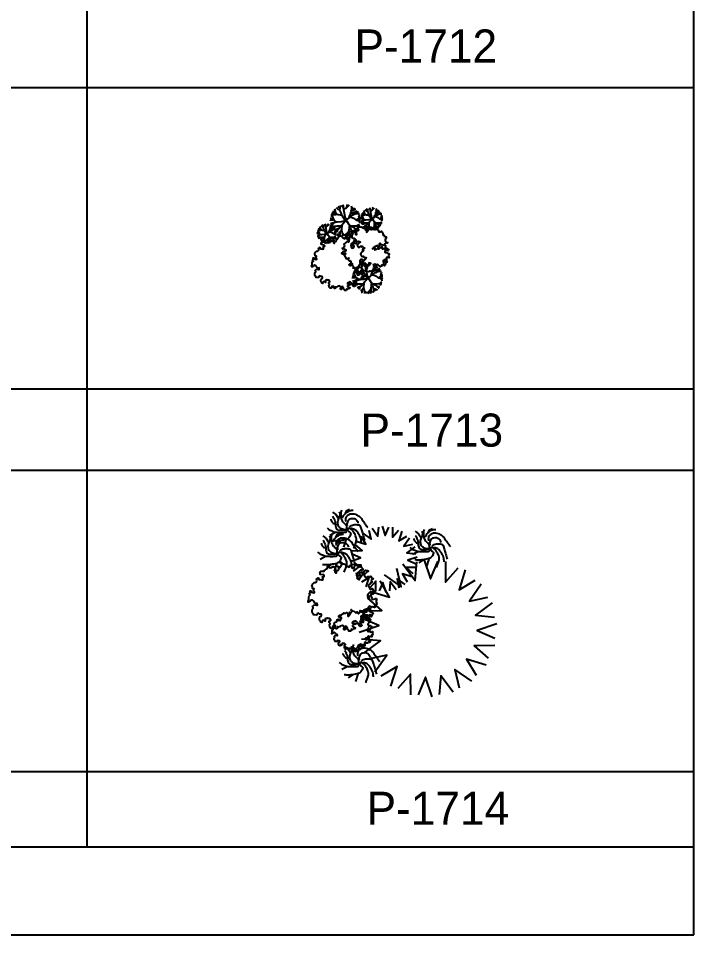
# Model space of a CAD drawing. Extents: x -74 to 94, y -49 to 40.
# Drawn here: x -28.64 to -16.39, y 4.18 to 20.81 of the extents above; entities that cross this region are included whole.
import ezdxf

# ---------------------------------------------------------------- set-up
doc = ezdxf.new("R2010")
doc.units = 0
doc.header["$LTSCALE"] = 100
doc.header["$MEASUREMENT"] = 0
doc.layers.get('0').update_dxf_attribs({"linetype": 'CONTINUOUS'})
doc.layers.add('FOLHA', color=3, linetype='CONTINUOUS')
doc.layers.add('P-ARVORE', color=2, linetype='CONTINUOUS')

# ---------------------------------------------------------------- blocks, each defined once
blk = doc.blocks.new('P-A43')
at = {"layer": 'P-ARVORE', "linetype": 'CONTINUOUS'}
for points in [[(-0.102, 0.698), (-0.032, 0.849), (0.107, 0.906)], [(-0.729, 0.774), (-0.569, 0.65), (-0.45, 0.475)], [(-0.562, -0.214), (-0.861, -0.371)], [(-0.339, -0.629), (-0.554, -0.769)], [(-0.073, -0.595), (-0.185, -0.944)]]:
    blk.add_lwpolyline(points, dxfattribs=at)
for points in [[(-0.729, 0.567, -0.040463), (-0.645, 0.421, -0.053459), (-0.604, 0.3, -0.053778), (-0.586, 0.151, 0.074403), (-0.569, 0.044, 0.083198), (-0.514, -0.062, 0.138856), (-0.457, -0.106, 0.087891), (-0.389, -0.12, 0.033246), (-0.207, -0.113, 0.026612), (-0.134, -0.102, 0.02308), (-0.053, -0.081)], [(-0.29, 0.865, 0.081449), (-0.328, 0.609, 0.09931), (-0.283, 0.401, 0.125117), (-0.14, 0.217, -0.178086), (-0.053, 0.077, -0.063908), (-0.045, -0.026, -0.160442), (-0.06, -0.065, -0.214567), (-0.114, -0.092, -0.092896), (-0.248, -0.072, -0.065148), (-0.331, -0.03, -0.070956), (-0.394, 0.027, -0.142597), (-0.462, 0.181, -0.104069), (-0.444, 0.409, -0.070391), (-0.402, 0.501, 0.080024), (-0.367, 0.582, 0.087865), (-0.36, 0.67, 0.066949), (-0.387, 0.782)], [(-0.24, 0.492, -0.044682), (-0.186, 0.603, -0.061336), (-0.13, 0.674, -0.021398), (-0.068, 0.73, -0.018115), (0.01, 0.79, -0.088663), (0.119, 0.842, -0.065079), (0.282, 0.865)], [(-0.06, 0.309, -0.15415), (-0.059, 0.503, -0.182547), (0.045, 0.633, -0.042902), (0.138, 0.678, -0.07207), (0.199, 0.691, -0.06867), (0.331, 0.683, -0.072417), (0.449, 0.641, -0.053003), (0.608, 0.534, -0.069069), (0.706, 0.425, -0.011932), (0.773, 0.321, 0.009178), (0.86, 0.184, 0.010014), (0.906, 0.119, 0.005993), (0.985, 0.011)], [(-0.813, 0.425, 0.052985), (-0.795, 0.36, 0.052985), (-0.764, 0.3, 0.072272), (-0.702, 0.232, 0.072272), (-0.624, 0.184)], [(0.533, 0.226, 0.136217), (0.441, 0.377, 0.157301), (0.302, 0.442, 0.070171), (0.159, 0.44, 0.12826), (0.087, 0.409, 0.062011), (0.039, 0.362, 0.051839), (-0.003, 0.293, 0.104783), (-0.026, 0.202, 0.090519), (-0.011, 0.094)], [(0.094, 0.053, -0.067187), (0.196, 0.119, -0.073562), (0.302, 0.151, -0.093418), (0.557, 0.142, -0.25764), (0.63, 0.077), (0.7, -0.139, -0.005191), (0.767, -0.361, -0.004956), (0.833, -0.595)], [(-0.993, -0.023, 0.014301), (-0.901, -0.082, 0.022943), (-0.841, -0.113, 0.01032), (-0.672, -0.189, 0.037793), (-0.624, -0.205, 0.048958), (-0.562, -0.215, 0.011951), (-0.304, -0.222, 0.019564), (-0.143, -0.217, 0.041375), (-0.067, -0.205, 0.47666), (-0.039, -0.146, -0.807655), (0.003, -0.113, -0.028286), (0.031, -0.141, 0.019539), (0.072, -0.181, 0.017303), (0.119, -0.22, -0.025876), (0.149, -0.247, -0.231233), (0.16, -0.278, -0.068815), (0.135, -0.38, -0.084375), (0.071, -0.483, -0.099945), (-0.011, -0.546, -0.064332), (-0.115, -0.581, -0.022185), (-0.429, -0.629, -0.026795), (-0.566, -0.636, -0.020747), (-0.743, -0.629)], [(0.302, -0.993, 0.018161), (0.35, -0.899, 0.024951), (0.379, -0.828, 0.016538), (0.425, -0.682, 0.031277), (0.442, -0.603, 0.104913), (0.434, -0.488, 0.05326), (0.351, -0.28, 0.042497), (0.274, -0.159, 0.055782), (0.199, -0.081, 0.091303), (0.107, -0.029, 0.177252), (0.052, -0.03, 0.161184), (0.027, -0.051, 0.105355), (0.01, -0.098)], [(0.679, -0.728, 0.047683), (0.667, -0.56, 0.062885), (0.63, -0.437, 0.039218), (0.548, -0.285, 0.041534), (0.449, -0.155, 0.104965), (0.339, -0.076, 0.072228), (0.149, -0.023)]]:
    blk.add_lwpolyline(points, format="xyb", dxfattribs=at)
blk = doc.blocks.new('P-A38')
at = {"layer": 'P-ARVORE', "linetype": 'CONTINUOUS'}
for points in [[(-0.475, 1.201), (-0.251, 0.9), (-0.219, 1.242)], [(-0.093, 1.286), (0.027, 0.93), (0.163, 1.245)], [(0.297, 1.248), (0.301, 0.872), (0.528, 1.13)], [(-0.813, 1.003), (-0.506, 0.786), (-0.581, 1.121)], [(0.655, 1.092), (0.544, 0.733), (0.839, 0.908)], [(-1.072, 0.71), (-0.714, 0.598), (-0.889, 0.894)], [(0.948, 0.832), (0.732, 0.525), (1.067, 0.601)], [(-1.229, 0.351), (-0.853, 0.356), (-1.111, 0.583)], [(1.147, 0.494), (0.846, 0.27), (1.188, 0.238)], [(-1.266, -0.039), (-0.911, 0.082), (-1.226, 0.218)], [(1.231, 0.112), (0.876, -0.008), (1.191, -0.144)], [(-1.182, -0.421), (-0.881, -0.196), (-1.223, -0.164)], [(1.193, -0.277), (0.818, -0.282), (1.076, -0.509)], [(-0.984, -0.758), (-0.767, -0.452), (-1.102, -0.527)], [(-0.691, -1.018), (-0.579, -0.659), (-0.874, -0.834)], [(1.037, -0.636), (0.679, -0.525), (0.854, -0.82)], [(-0.332, -1.174), (-0.337, -0.799), (-0.563, -1.057)], [(0.44, -1.128), (0.216, -0.827), (0.184, -1.168)], [(0.777, -0.929), (0.471, -0.712), (0.546, -1.047)], [(0.058, -1.212), (-0.063, -0.856), (-0.199, -1.172)]]:
    blk.add_lwpolyline(points, dxfattribs=at)
blk = doc.blocks.new('P-1063')
at = {"layer": 'P-ARVORE'}
blk.add_lwpolyline([(-1.343, 1.468), (-1.238, 1.472), (-1.192, 1.472, -0.241267), (-1.042, 1.597), (-1.001, 1.617), (-1.004, 1.647), (-0.928, 1.704), (-0.861, 1.677), (-0.831, 1.67), (-0.831, 1.67), (-0.744, 1.677), (-0.641, 1.747), (-0.528, 1.64), (-0.528, 1.64), (-0.508, 1.604, 0.173621), (-0.528, 1.384, 0.819804), (-0.441, 1.397, 0.238583), (-0.478, 1.48, -0.071987), (-0.334, 1.517, 0.4819), (-0.368, 1.737, -2.033354), (-0.344, 1.747, 0.200291), (-0.224, 1.68, -0.184711), (-0.164, 1.81, -0.06616), (-0.101, 1.857, -0.3357), (-0.201, 2.03, -0.100882), (-0.064, 1.907, -0.328139), (0.149, 1.807, 0.072455), (0.322, 1.7, -0.04539), (0.339, 1.777, -0.409035), (0.409, 1.814, -0.231707), (0.452, 1.707, 0.688344), (0.516, 1.677, 0.463342), (0.579, 1.627, 0.184456), (0.706, 1.924, -0.713964), (0.716, 1.927, -0.221181), (0.789, 1.814, -0.314247), (0.926, 1.747, 0.565236), (1.012, 1.744), (1.022, 1.757), (1.052, 1.724), (1.066, 1.677), (1.142, 1.614), (1.142, 1.54, -0.457949), (1.019, 1.54, -0.060847), (0.782, 1.327, 0.212505), (0.862, 1.21, -0.463173), (0.869, 1.164, -0.876877), (0.816, 1.17), (0.766, 1.214), (0.819, 1.07), (0.792, 1.044), (0.806, 1.017, -0.248601), (0.909, 1.004), (1.026, 1.117), (0.956, 1.334), (0.972, 1.397), (1.072, 1.384), (1.156, 1.337, 0.31059), (1.189, 1.414), (1.266, 1.504), (1.309, 1.514), (1.336, 1.497), (1.429, 1.504), (1.479, 1.477), (1.469, 1.444, 0.178742), (1.236, 1.214), (1.279, 1.12, -0.164562), (1.372, 1.037), (1.389, 1.047), (1.456, 1.134, -0.443973), (1.542, 1.104, 0.51332), (1.592, 1.15), (1.626, 1.154), (1.656, 1.13), (1.696, 1.017), (1.779, 1.01), (1.779, 1), (1.722, 0.954), (1.676, 0.947), (1.646, 0.867), (1.709, 0.814), (1.712, 0.794), (1.676, 0.754), (1.599, 0.73), (1.592, 0.707), (1.506, 0.627), (1.499, 0.55), (1.569, 0.4), (1.636, 0.367), (1.712, 0.41), (1.766, 0.314, 0.65472), (1.886, 0.297, -1.420327), (1.902, 0.277, -0.331438), (1.859, 0.21, -0.460688), (1.769, 0.107), (1.772, 0.067), (1.719, 0.064), (1.682, 0.03), (1.662, 0.034, 0.634345), (1.539, 0.15, 0.42075), (1.442, -0.04), (1.439, -0.096), (1.479, -0.183), (1.529, -0.203, -0.317469), (1.586, -0.003, -0.414214), (1.642, -0.026), (1.692, -0.176), (1.682, -0.213), (1.706, -0.25), (1.892, -0.206, -0.529528), (1.992, -0.246), (1.972, -0.27, 0.163749), (1.986, -0.516), (1.969, -0.55), (1.852, -0.566), (1.899, -0.67), (1.889, -0.723), (1.856, -0.733), (1.739, -0.703, -0.454874), (1.596, -0.67), (1.549, -0.65), (1.432, -0.823), (1.252, -0.873), (1.209, -0.896), (1.239, -0.943), (1.236, -0.97), (1.262, -0.986), (1.262, -1.01), (1.276, -1.016), (1.382, -1), (1.406, -0.91), (1.466, -0.85), (1.522, -0.846), (1.566, -0.8), (1.606, -0.8), (1.542, -0.953), (1.762, -1.063, -0.998765), (1.739, -1.12), (1.646, -1.293), (1.615, -1.28, 1.066056), (1.556, -1.183), (1.512, -1.316), (1.469, -1.36), (1.352, -1.293), (1.359, -1.35), (1.342, -1.366), (1.286, -1.34), (1.256, -1.256), (1.232, -1.26), (1.159, -1.37), (1.169, -1.403), (1.172, -1.45), (1.136, -1.463), (1.172, -1.506), (1.172, -1.59), (1.182, -1.613), (1.172, -1.636), (1.102, -1.64), (1.062, -1.563), (1.022, -1.553), (0.959, -1.573), (1.029, -1.683), (1.042, -1.783), (1.082, -1.803), (1.079, -1.833, -0.924966), (0.932, -1.783), (0.949, -1.73), (0.876, -1.743, -0.613567), (0.849, -1.66), (0.792, -1.593), (0.732, -1.556), (0.722, -1.533), (0.562, -1.583), (0.526, -1.616), (0.509, -1.666), (0.552, -1.69), (0.669, -1.673), (0.706, -1.696), (0.719, -1.736), (0.562, -1.783, 0.675596), (0.546, -1.883), (0.696, -1.956), (0.696, -1.973), (0.662, -2.016), (0.586, -2.03), (0.529, -2.09), (0.476, -2.053), (0.452, -2.073), (0.422, -2.166), (0.312, -2.166), (0.306, -2.143), (0.272, -2.126), (0.282, -2.083), (0.226, -2.053), (0.222, -1.96), (0.196, -1.956), (0.176, -1.896), (0.106, -1.856), (0.089, -2.033), (0.052, -2.083, -0.466507), (-0.008, -2.046), (0.019, -1.893), (-0.078, -1.82), (-0.228, -1.86), (-0.238, -1.9), (-0.318, -1.933), (-0.344, -1.923), (-0.378, -1.88), (-0.378, -1.986), (-0.428, -2.016), (-0.501, -1.963), (-0.514, -1.956), (-0.514, -1.856), (-0.528, -1.843), (-0.668, -1.87), (-0.678, -1.896), (-0.681, -1.95, -0.666205), (-0.798, -1.98), (-0.848, -1.923), (-0.871, -1.77), (-0.828, -1.703), (-0.881, -1.65), (-0.888, -1.566), (-0.811, -1.526), (-0.791, -1.493), (-0.861, -1.4), (-0.968, -1.39), (-1.014, -1.35), (-1.074, -1.4), (-1.121, -1.413), (-1.134, -1.566), (-1.208, -1.506), (-1.288, -1.52), (-1.321, -1.646), (-1.401, -1.613, -0.377852), (-1.434, -1.283, 0.377569), (-1.341, -1.21, 0.335227), (-1.381, -1.13), (-1.381, -1.13), (-1.474, -1.13), (-1.531, -1.08), (-1.611, -1.116), (-1.611, -1.116), (-1.651, -1.2), (-1.778, -1.186), (-1.831, -1.186), (-1.834, -1.15, -0.287376), (-1.901, -0.813), (-1.854, -0.756), (-1.888, -0.7), (-1.884, -0.66), (-1.848, -0.633), (-1.818, -0.586), (-1.688, -0.57), (-1.631, -0.596), (-1.601, -0.593), (-1.604, -0.486), (-1.728, -0.493), (-1.754, -0.473), (-1.801, -0.363, 0.302168), (-2.004, -0.29), (-2.014, -0.323), (-2.054, -0.38), (-2.108, -0.393), (-2.114, -0.406), (-2.158, -0.406), (-2.161, -0.376), (-2.121, -0.253), (-2.124, -0.106), (-2.101, -0.026), (-2.031, 0.027), (-2.044, 0.047), (-2.084, 0.07), (-2.094, 0.114), (-2.041, 0.177), (-2.031, 0.214), (-2.054, 0.247), (-2.041, 0.267), (-1.991, 0.27), (-1.971, 0.247), (-1.984, 0.22), (-1.978, 0.2), (-1.824, 0.157), (-1.768, 0.18), (-1.771, 0.204), (-1.821, 0.26), (-1.838, 0.314), (-1.784, 0.393), (-1.888, 0.424), (-1.894, 0.5), (-1.934, 0.547), (-1.934, 0.587), (-1.891, 0.657), (-1.881, 0.697), (-1.804, 0.774), (-1.731, 0.784), (-1.661, 0.824), (-1.628, 0.89), (-1.648, 0.99), (-1.591, 1.014), (-1.584, 1.044), (-1.548, 1.064), (-1.518, 1.05), (-1.528, 0.97), (-1.494, 0.947), (-1.378, 0.95), (-1.378, 0.95), (-1.344, 0.93), (-1.268, 0.937), (-1.251, 0.977), (-1.284, 1.034), (-1.274, 1.067), (-1.284, 1.11), (-1.268, 1.137), (-1.181, 1.144), (-1.191, 1.207), (-1.211, 1.234), (-1.431, 1.26), (-1.441, 1.334), (-1.454, 1.407), (-1.388, 1.464)], format="xyb", close=True, dxfattribs=at)
blk = doc.blocks.new('P-1714')
for name, p, xscale, yscale, zscale in [('P-A43', (-1.436, 1.747), 0.3711904325980027, 0.3711904325980027, 0.3711904325980027), ('P-A38', (-0.762, 1.163), 0.4790771421571793, 0.4790771421571793, 0.4790771421571793), ('P-A43', (0.065, 1.399), 0.3711904325980027, 0.3711904325980027, 0.3711904325980027), ('P-A43', (-1.61, 1.312), 0.3711904325980027, 0.3711904325980027, 0.3711904325980027), ('P-1063', (-1.501, 0.522), 0.3, 0.3, 0.3), ('P-1063', (-1.332, -0.101), 0.179165635796245, 0.179165635796245, 0.179165635796245), ('P-A43', (-1.218, -0.688), 0.3711904325980027, 0.3711904325980027, 0.3711904325980027)]:
    blk.add_blockref(name, p, dxfattribs=dict(xscale=xscale, yscale=yscale, zscale=zscale))
blk.add_blockref('P-A38', (0.044, -0.109))
blk = doc.blocks.new('P-1061')
at = {"layer": 'P-ARVORE'}
for p, q in [((-0.503, 1.84), (-0.251, 1.512)), ((-0.27, 1.707), (-0.27, 1.707)), ((-0.224, 1.312), (-0.166, 1.364)), ((-0.166, 1.364), (-0.056, 1.417)), ((-0.056, 1.417), (0.017, 1.464)), ((0.017, 1.464), (0.06, 1.487)), ((0.06, 1.487), (0.117, 1.53)), ((0.134, 1.764), (0.114, 1.567)), ((0.114, 1.567), (0.117, 1.53)), ((0.117, 1.53), (0.187, 1.587)), ((0.2, 1.94), (0.134, 1.764)), ((0.187, 1.587), (0.22, 1.62)), ((0.22, 1.62), (0.357, 1.767)), ((0.357, 1.767), (0.477, 1.874)), ((0.357, 1.767), (0.357, 1.767)), ((0.694, 1.77), (0.724, 1.587)), ((0.71, 1.087), (0.764, 1.147)), ((0.724, 1.587), (0.79, 1.427)), ((0.757, 1.294), (0.84, 1.34)), ((0.757, 1.294), (0.757, 1.294)), ((0.764, 1.147), (1.184, 1.33)), ((0.84, 1.34), (1.044, 1.41)), ((0.977, 0.93), (1.454, 1.157)), ((1.044, 1.41), (1.127, 1.464)), ((1.184, 1.33), (1.27, 1.364)), ((-0.13, 0.084), (-0.05, 0.09)), ((-0.1, 0.077), (-0.046, 0.08)), ((-0.08, 0.034), (-0.1, 0.077)), ((-0.09, -0.056), (-0.08, 0.034)), ((-0.083, 0.067), (-0.023, 0.084)), ((-0.07, 0.04), (-0.083, 0.067)), ((-0.08, -0.06), (-0.07, 0.04)), ((-0.07, -0.063), (-0.06, 0.047)), ((-0.066, 0.054), (-0.023, 0.067)), ((-0.06, 0.047), (-0.066, 0.054)), ((-0.06, -0.073), (-0.05, 0.05)), ((-0.05, 0.09), (-0.036, 0.11)), ((-0.05, 0.05), (-0.023, 0.05)), ((-0.05, -0.076), (-0.04, 0.04)), ((-0.046, 0.08), (-0.026, 0.1)), ((-0.04, 0.23), (-0.023, 0.17)), ((-0.036, 0.11), (-0.04, 0.23)), ((-0.04, 0.04), (0, 0.02)), ((-0.04, -0.066), (-0.03, 0.024)), ((-0.03, 0.147), (-0.03, 0.147)), ((-0.03, 0.024), (-0.01, 0.01)), ((-0.03, -0.056), (-0.02, 0)), ((-0.026, 0.1), (-0.026, 0.13)), ((-0.023, 0.17), (-0.01, 0.104)), ((-0.023, 0.1), (0.017, 0.06)), ((-0.023, 0.084), (0.01, 0.05)), ((-0.023, 0.067), (0.004, 0.04)), ((-0.023, 0.05), (0, 0.03)), ((-0.02, 0), (0, 0)), ((-0.01, 0.104), (0.024, 0.07)), ((-0.01, 0.01), (0.01, 0.01)), ((0, 0.03), (0.037, 0.03)), ((0, 0.02), (0.02, 0.02)), ((0, 0), (0, -0.056)), ((0.004, 0.04), (0.057, 0.04)), ((0.01, 0.05), (0.077, 0.05)), ((0.01, 0.01), (0.01, -0.066)), ((0.017, 0.06), (0.094, 0.064)), ((0.02, 0.02), (0.02, -0.076)), ((0.037, 0.03), (0.03, -0.076)), ((0.037, 0.08), (0.104, 0.094)), ((0.057, 0.04), (0.04, -0.003)), ((0.077, 0.05), (0.05, 0.004)), ((0.05, 0.004), (0.05, -0.063)), ((0.094, 0.064), (0.06, -0.02)), ((0.087, 0.02), (0.07, -0.023)), ((0.114, 0.087), (0.087, 0.02)), ((0.18, 0.13), (0.287, 0.164)), ((0.287, 0.164), (0.364, 0.207)), ((0.364, 0.207), (0.437, 0.267)), ((0.66, 0.824), (0.977, 0.93)), ((0.804, 0.57), (0.804, 0.57)), ((0.987, 0.624), (0.987, 0.624)), ((1.317, 0.757), (1.24, 0.77)), ((1.717, 0.774), (1.317, 0.757)), ((1.427, 0.89), (1.48, 0.924)), ((1.48, 0.924), (1.544, 0.974)), ((1.534, 0.117), (1.67, 0.237)), ((1.544, 0.974), (1.59, 0.99)), ((1.67, 0.237), (1.69, 0.324)), ((1.69, 0.324), (1.827, 0.48)), ((1.717, 0.774), (1.717, 0.774)), ((-0.093, -0.153), (-0.166, -0.24)), ((-0.166, -0.24), (-0.14, -0.16)), ((-0.163, -0.123), (-0.143, -0.096)), ((-0.13, -0.14), (-0.15, -0.123)), ((-0.14, -0.16), (-0.146, -0.14)), ((-0.143, -0.096), (-0.116, -0.083)), ((-0.14, -0.11), (-0.1, -0.083)), ((-0.116, -0.143), (-0.14, -0.11)), ((-0.08, -0.13), (-0.13, -0.17)), ((-0.13, -0.17), (-0.13, -0.14)), ((-0.116, -0.083), (-0.09, -0.056)), ((-0.116, -0.12), (-0.07, -0.063)), ((-0.086, -0.12), (-0.116, -0.143)), ((-0.11, -0.12), (-0.113, -0.123)), ((-0.07, -0.103), (-0.11, -0.12)), ((-0.1, -0.083), (-0.08, -0.06)), ((-0.003, -0.126), (-0.093, -0.153)), ((0.007, -0.106), (-0.086, -0.12)), ((-0.006, -0.116), (-0.08, -0.13)), ((-0.076, -0.093), (-0.06, -0.073)), ((0.047, -0.093), (-0.076, -0.093)), ((0.014, -0.096), (-0.07, -0.103)), ((0.02, -0.076), (-0.05, -0.076)), ((0.01, -0.066), (-0.04, -0.066)), ((0, -0.056), (-0.03, -0.056)), ((-0.01, -0.01), (-0.01, -0.046)), ((0.064, -0.133), (-0.006, -0.116)), ((0.117, -0.173), (-0.003, -0.126)), ((0.084, -0.13), (0.007, -0.106)), ((0.084, -0.12), (0.014, -0.096)), ((0.03, -0.076), (0.047, -0.093)), ((0.04, -0.003), (0.04, -0.07)), ((0.04, -0.07), (0.084, -0.12)), ((0.087, -0.176), (0.044, -0.153)), ((0.05, -0.063), (0.1, -0.126)), ((0.06, -0.02), (0.06, -0.056)), ((0.06, -0.056), (0.117, -0.13)), ((0.1, -0.156), (0.064, -0.133)), ((0.07, -0.023), (0.07, -0.05)), ((0.07, -0.05), (0.147, -0.14)), ((0.1, -0.126), (0.084, -0.13)), ((0.117, -0.13), (0.1, -0.156)), ((0.147, -0.14), (0.114, -0.15)), ((0.114, -0.15), (0.117, -0.173)), ((0.147, -0.196), (0.18, -0.183)), ((0.197, -0.236), (0.147, -0.196))]:
    blk.add_line(p, q, dxfattribs=at)
for points in [[(-1.22, 0.804), (-1.23, 0.854), (-1.316, 1.274), (-1.353, 1.394)], [(-0.706, 1.177), (-0.8, 1.254), (-0.913, 1.307), (-1.133, 1.507)], [(-0.663, 1.48), (-0.963, 1.637)], [(-0.483, 0.597), (-0.52, 0.757), (-0.596, 0.97), (-0.69, 1.134), (-0.703, 1.207), (-0.666, 1.464), (-0.616, 1.784)], [(-0.023, 0.17), (-0.22, 1.28), (-0.25, 1.504), (-0.27, 1.707), (-0.3, 1.89)], [(1.494, 1.077), (1.484, 1.06), (1.45, 0.974), (1.427, 0.89), (1.29, 0.8), (1.267, 0.784), (1.177, 0.727), (1.177, 0.727), (0.987, 0.624), (0.804, 0.57), (0.757, 0.547), (0.59, 0.404), (0.5, 0.32), (0.437, 0.267), (0.427, 0.294), (0.507, 0.544), (0.61, 0.737), (0.66, 0.824), (0.66, 0.824), (0.664, 0.907), (0.71, 1.087), (0.757, 1.294), (0.794, 1.387), (0.82, 1.497), (0.86, 1.63)], [(-1.586, 0.03), (-1.64, -0.003), (-1.926, -0.003), (-1.926, -0.003)], [(-1.136, -0.266), (-1.436, -0.013), (-1.6, 0.034), (-1.89, 0.274)], [(-1.436, -0.013), (-1.636, 0.467), (-1.846, 0.48)], [(-1.636, 0.467), (-1.633, 0.507), (-1.676, 0.614), (-1.693, 0.694), (-1.773, 0.71)], [(-1.696, 0.697), (-1.566, 0.684), (-1.27, 0.687), (-1.116, 0.734), (-1.143, 0.77), (-1.313, 0.837), (-1.4, 0.857), (-1.47, 0.88), (-1.613, 0.91), (-1.67, 0.937)], [(-1.433, 0.884), (-1.453, 0.95), (-1.453, 0.95), (-1.49, 1.127)], [(-1.433, 0.884), (-1.43, 0.85)], [(-1.143, 0.77), (-0.906, 0.69), (-0.693, 0.637), (-0.483, 0.597)], [(-1.126, 0.727), (-1.083, 0.724), (-1.056, 0.724), (-0.906, 0.69)], [(-0.483, 0.597), (-0.44, 0.514), (-0.176, 0.147), (-0.106, 0.097), (-0.05, 0.107), (-0.05, 0.107), (-0.083, 0.514)], [(-0.136, 0.114), (-0.113, 0.07), (-0.1, -0.023), (-0.143, -0.096), (-0.186, -0.143)], [(-0.023, 0.17), (0.032, 0.086), (0.071, 0.097), (0.18, 0.13)], [(0.18, 0.13), (0.114, 0.087), (0.08, -0.03), (0.104, -0.066), (0.18, -0.183)], [(0.61, 0.384), (0.697, 0.354), (1.09, 0.2), (1.147, 0.157), (1.25, 0.057), (1.307, 0.05), (1.52, 0.07), (1.57, 0.07), (1.777, 0.147), (1.854, 0.18), (1.9, 0.177)], [(1.25, 0.057), (1.277, 0.02), (1.3, 0.017), (1.36, -0.02), (1.53, -0.066), (1.757, -0.1), (1.874, -0.146)], [(1.69, 0.324), (1.654, 0.347), (1.75, 0.684)], [(1.67, 0.237), (1.827, 0.24), (1.867, 0.254)], [(-0.13, -0.17), (-0.18, -0.133), (-0.536, -0.216), (-0.993, -0.273), (-1.123, -0.28), (-1.443, -0.36), (-1.61, -0.396), (-1.896, -0.466)], [(-1.48, -0.376), (-1.56, -0.476), (-1.736, -0.68), (-1.82, -0.75)], [(0.297, -0.366), (0.14, -0.21), (0.044, -0.153), (-0.02, -0.136), (-0.13, -0.17), (-0.166, -0.24), (-0.233, -0.346), (-0.233, -0.346), (-0.403, -0.513), (-0.443, -0.59), (-0.603, -0.743), (-0.823, -0.78), (-1.073, -0.783), (-1.293, -0.796), (-1.5, -0.803), (-1.563, -0.813), (-1.766, -0.79)], [(-1.48, -0.926), (-1.53, -0.926), (-1.73, -0.967)], [(-1.22, -0.776), (-1.363, -0.873), (-1.48, -0.926), (-1.553, -1.023), (-1.58, -1.05)], [(-0.603, -0.743), (-0.86, -1.08), (-0.92, -1.096), (-0.963, -1.117), (-1.293, -1.266)], [(-0.86, -1.08), (-1.05, -1.3), (-1.146, -1.433)], [(-0.446, -0.56), (-0.52, -0.996), (-0.516, -1.283), (-0.853, -1.71)], [(0.147, -0.14), (0.37, -0.463), (0.48, -0.73), (0.427, -0.866), (0.427, -0.866), (0.394, -1.403), (0.274, -1.58), (0.184, -1.7), (0.127, -1.793), (0.06, -1.923), (0.037, -2.01)], [(0.37, -0.463), (0.564, -0.683), (0.64, -0.733), (0.737, -0.78), (0.82, -0.826), (1.094, -0.973), (1.094, -0.973), (1.194, -1.12), (1.234, -1.173), (1.36, -1.24), (1.41, -1.276)], [(0.464, -0.713), (0.6, -0.963), (0.684, -1.306), (0.69, -1.333), (0.767, -1.583), (0.857, -1.723)], [(0.7, -0.76), (0.737, -0.74), (0.83, -0.74), (1.357, -0.71), (1.397, -0.706), (1.45, -0.763), (1.664, -0.9), (1.694, -0.913)], [(1.194, -1.12), (1.24, -1.093), (1.49, -1.09), (1.527, -1.09)], [(1.404, -0.716), (1.537, -0.663), (1.647, -0.666), (1.759, -0.648)], [(1.537, -0.663), (1.58, -0.613), (1.694, -0.546), (1.744, -0.503)], [(1.837, -0.243), (1.66, -0.12), (1.674, -0.083)], [(1.794, -0.39), (1.794, -0.39), (1.737, -0.266), (1.74, -0.203), (1.75, -0.186)], [(-1.033, -1.28), (-1.063, -1.513)], [(-0.723, -1.553), (-0.706, -1.563), (-0.73, -1.756), (-0.72, -1.82), (-0.693, -1.85)], [(-0.516, -1.283), (-0.403, -1.756), (-0.4, -1.956)], [(-0.39, -1.62), (-0.39, -1.62), (-0.19, -1.843), (-0.07, -1.89)], [(0.217, -1.663), (0.09, -1.736), (-0.056, -1.863), (-0.1, -1.896)], [(0.354, -1.766), (0.334, -1.783), (0.22, -1.963)], [(0.394, -1.403), (0.387, -1.663), (0.354, -1.766), (0.364, -1.96)], [(0.39, -1.643), (0.47, -1.74), (0.52, -1.826)], [(0.724, -1.45), (0.67, -1.803), (0.67, -1.803)], [(0.684, -1.306), (0.914, -1.366), (1, -1.5), (1.077, -1.6)], [(0.914, -1.366), (1.107, -1.453), (1.24, -1.51)]]:
    blk.add_lwpolyline(points, dxfattribs=at)
blk = doc.blocks.new('P-1713')
at = {"layer": 'P-ARVORE'}
blk.add_lwpolyline([(0.341, 0.035), (0.353, 0.044), (0.364, 0.041), (0.386, 0.06), (0.393, 0.055), (0.389, 0.017), (0.408, 0.031), (0.429, 0.032), (0.439, 0.044), (0.455, 0.037), (0.467, 0.041), (0.47, 0.051), (0.482, 0.055), (0.505, 0.066), (0.505, 0.066), (0.519, 0.082), (0.52, 0.067), (0.529, 0.035), (0.537, 0.043), (0.549, 0.047), (0.563, 0.042), (0.575, 0.052), (0.582, 0.068), (0.583, 0.049), (0.592, 0.037), (0.601, 0.051), (0.61, 0.049), (0.607, 0.039), (0.619, 0.029), (0.642, 0.031), (0.631, 0.003), (0.604, 0.012), (0.593, 0.018), (0.59, 0.009), (0.576, 0.018), (0.572, 0.007), (0.571, -0.023), (0.579, -0.025), (0.603, -0.029), (0.622, -0.041), (0.638, -0.044), (0.655, -0.058), (0.645, -0.073), (0.642, -0.083), (0.641, -0.092), (0.654, -0.107), (0.645, -0.123), (0.618, -0.118), (0.602, -0.115), (0.602, -0.134), (0.605, -0.157), (0.591, -0.162), (0.578, -0.149), (0.562, -0.16), (0.545, -0.174), (0.54, -0.199), (0.551, -0.208), (0.56, -0.188), (0.594, -0.175), (0.606, -0.181), (0.606, -0.189), (0.613, -0.201), (0.59, -0.209), (0.582, -0.226), (0.577, -0.254), (0.566, -0.27), (0.563, -0.252), (0.559, -0.24), (0.537, -0.249), (0.531, -0.246), (0.515, -0.255), (0.516, -0.276), (0.508, -0.275), (0.496, -0.279), (0.491, -0.289), (0.448, -0.244), (0.44, -0.245), (0.421, -0.262), (0.408, -0.244), (0.395, -0.236), (0.388, -0.242), (0.394, -0.286), (0.391, -0.293), (0.4, -0.303), (0.395, -0.312), (0.404, -0.316), (0.39, -0.33), (0.391, -0.348), (0.371, -0.358), (0.338, -0.359), (0.325, -0.373), (0.307, -0.366), (0.307, -0.366), (0.292, -0.368), (0.285, -0.376), (0.251, -0.369), (0.242, -0.363), (0.244, -0.332), (0.233, -0.327), (0.229, -0.323), (0.227, -0.291), (0.231, -0.275), (0.205, -0.275), (0.204, -0.261), (0.222, -0.242), (0.215, -0.237), (0.189, -0.227), (0.186, -0.192), (0.179, -0.191), (0.157, -0.192), (0.141, -0.209), (0.147, -0.217), (0.143, -0.242), (0.14, -0.244), (0.111, -0.253), (0.102, -0.269), (0.09, -0.279), (0.096, -0.3), (0.104, -0.306), (0.091, -0.319), (0.074, -0.323), (0.067, -0.318), (0.058, -0.317), (0.044, -0.315), (0.03, -0.307), (0.01, -0.311), (0, -0.309), (0.007, -0.289), (0.005, -0.286), (-0.012, -0.261), (-0.012, -0.251), (-0.014, -0.235), (-0.034, -0.232), (-0.044, -0.248), (-0.042, -0.268), (-0.048, -0.27), (-0.073, -0.253), (-0.075, -0.247), (-0.053, -0.218), (-0.038, -0.204), (-0.04, -0.191), (-0.048, -0.181), (-0.068, -0.186), (-0.079, -0.173), (-0.082, -0.167), (-0.084, -0.155), (-0.09, -0.149), (-0.082, -0.123), (-0.089, -0.134), (-0.109, -0.144), (-0.131, -0.141), (-0.129, -0.121), (-0.134, -0.112), (-0.139, -0.111), (-0.145, -0.095), (-0.162, -0.085), (-0.167, -0.08), (-0.138, -0.059), (-0.133, -0.051), (-0.148, -0.042), (-0.156, -0.043), (-0.18, -0.06), (-0.195, -0.057), (-0.203, -0.05), (-0.208, -0.039), (-0.207, -0.033), (-0.187, -0.03), (-0.184, -0.023), (-0.18, -0.001), (-0.18, -0.001), (-0.154, -0.003), (-0.154, -0.003), (-0.128, 0.009), (-0.131, 0.018), (-0.151, 0.028), (-0.16, 0.035), (-0.168, 0.037), (-0.178, 0.037), (-0.192, 0.036), (-0.201, 0.051), (-0.195, 0.047), (-0.179, 0.053), (-0.175, 0.061), (-0.165, 0.082), (-0.155, 0.089), (-0.162, 0.099), (-0.168, 0.128), (-0.158, 0.132), (-0.145, 0.142), (-0.136, 0.157), (-0.128, 0.157), (-0.121, 0.16), (-0.109, 0.17), (-0.101, 0.172), (-0.095, 0.164), (-0.089, 0.162), (-0.077, 0.175), (-0.074, 0.184), (-0.082, 0.192), (-0.07, 0.21), (-0.068, 0.215), (-0.082, 0.229), (-0.098, 0.243), (-0.103, 0.248), (-0.117, 0.259), (-0.129, 0.265), (-0.123, 0.276), (-0.107, 0.285), (-0.091, 0.283), (-0.08, 0.292), (-0.064, 0.286), (-0.046, 0.27), (-0.042, 0.267), (-0.03, 0.256), (-0.019, 0.265), (-0.018, 0.294), (-0.014, 0.295), (-0.005, 0.309), (-0.019, 0.321), (-0.04, 0.343), (-0.047, 0.351), (-0.042, 0.362), (-0.024, 0.359), (-0.015, 0.367), (-0.002, 0.37), (0.011, 0.364), (0.019, 0.375), (0.031, 0.378), (0.033, 0.367), (0.034, 0.346), (0.038, 0.323), (0.04, 0.302), (0.045, 0.298), (0.065, 0.301), (0.057, 0.315), (0.056, 0.331), (0.06, 0.353), (0.069, 0.372), (0.082, 0.378), (0.097, 0.374), (0.1, 0.382), (0.09, 0.396), (0.08, 0.42), (0.086, 0.433), (0.097, 0.438), (0.12, 0.434), (0.143, 0.439), (0.169, 0.429), (0.171, 0.433), (0.185, 0.414), (0.192, 0.413), (0.199, 0.424), (0.205, 0.443), (0.213, 0.447), (0.21, 0.418), (0.215, 0.395), (0.22, 0.381), (0.231, 0.382), (0.242, 0.359), (0.241, 0.342), (0.254, 0.35), (0.263, 0.363), (0.277, 0.384), (0.272, 0.386), (0.255, 0.402), (0.246, 0.409), (0.236, 0.425), (0.232, 0.431), (0.248, 0.445), (0.26, 0.447), (0.271, 0.446), (0.283, 0.435), (0.292, 0.429), (0.302, 0.436), (0.311, 0.424), (0.32, 0.427), (0.324, 0.43), (0.334, 0.426), (0.351, 0.422), (0.377, 0.416), (0.388, 0.398), (0.392, 0.386), (0.406, 0.401), (0.414, 0.393), (0.427, 0.408), (0.435, 0.408), (0.441, 0.393), (0.439, 0.382), (0.462, 0.367), (0.458, 0.355), (0.479, 0.345), (0.485, 0.349), (0.51, 0.363), (0.512, 0.361), (0.522, 0.341), (0.528, 0.332), (0.528, 0.332), (0.542, 0.305), (0.538, 0.296), (0.558, 0.286), (0.558, 0.279), (0.563, 0.271), (0.563, 0.271), (0.595, 0.257), (0.598, 0.255), (0.597, 0.246), (0.602, 0.249), (0.584, 0.221), (0.576, 0.2), (0.58, 0.189), (0.591, 0.159), (0.595, 0.156), (0.626, 0.153), (0.611, 0.144), (0.597, 0.153), (0.588, 0.145), (0.577, 0.133), (0.565, 0.122), (0.568, 0.112), (0.574, 0.101), (0.588, 0.089), (0.563, 0.099), (0.517, 0.111), (0.499, 0.12), (0.489, 0.135), (0.481, 0.135), (0.471, 0.117), (0.481, 0.1), (0.478, 0.087), (0.46, 0.082), (0.448, 0.069), (0.444, 0.073), (0.438, 0.097), (0.428, 0.102), (0.413, 0.087), (0.394, 0.076), (0.387, 0.081), (0.38, 0.063), (0.359, 0.055), (0.353, 0.047), (0.341, 0.035)], dxfattribs=at)
blk.add_lwpolyline([(-0.556, 0.166), (-0.531, 0.167), (-0.52, 0.167, -0.241267), (-0.483, 0.198), (-0.474, 0.202), (-0.474, 0.21), (-0.456, 0.223), (-0.44, 0.217), (-0.432, 0.215), (-0.432, 0.215), (-0.411, 0.217), (-0.386, 0.234), (-0.359, 0.208), (-0.359, 0.208), (-0.354, 0.199, 0.173621), (-0.359, 0.146, 0.819804), (-0.338, 0.149, 0.238583), (-0.347, 0.169, -0.071987), (-0.312, 0.178, 0.4819), (-0.32, 0.231, -2.033354), (-0.314, 0.234, 0.200291), (-0.285, 0.218, -0.184711), (-0.27, 0.249, -0.06616), (-0.255, 0.261, -0.3357), (-0.279, 0.303, -0.100882), (-0.246, 0.273, -0.328139), (-0.194, 0.248, 0.072455), (-0.152, 0.222, -0.04539), (-0.148, 0.241, -0.409035), (-0.131, 0.25, -0.231707), (-0.121, 0.224, 0.688344), (-0.105, 0.217, 0.463342), (-0.09, 0.205, 0.184456), (-0.059, 0.277, -0.713964), (-0.057, 0.278, -0.221181), (-0.039, 0.25, -0.314247), (-0.006, 0.234, 0.565236), (0.015, 0.233), (0.017, 0.236), (0.025, 0.228), (0.028, 0.217), (0.047, 0.202), (0.047, 0.184, -0.457949), (0.017, 0.184, -0.060847), (-0.041, 0.132, 0.212505), (-0.021, 0.103, -0.463173), (-0.02, 0.092, -0.876877), (-0.033, 0.094), (-0.045, 0.104), (-0.032, 0.069), (-0.038, 0.063), (-0.035, 0.057, -0.248601), (-0.01, 0.053), (0.018, 0.081), (0.001, 0.134), (0.005, 0.149), (0.03, 0.146), (0.05, 0.134, 0.31059), (0.058, 0.153), (0.077, 0.175), (0.087, 0.177), (0.094, 0.173), (0.116, 0.175), (0.128, 0.168), (0.126, 0.16, 0.178742), (0.069, 0.104), (0.08, 0.082, -0.164562), (0.102, 0.061), (0.107, 0.064), (0.123, 0.085, -0.443973), (0.144, 0.078, 0.51332), (0.156, 0.089), (0.164, 0.09), (0.171, 0.084), (0.181, 0.057), (0.201, 0.055), (0.201, 0.052), (0.187, 0.041), (0.176, 0.04), (0.169, 0.02), (0.184, 0.007), (0.185, 0.002), (0.176, -0.007), (0.158, -0.013), (0.156, -0.019), (0.135, -0.038), (0.133, -0.057), (0.15, -0.093), (0.167, -0.101), (0.185, -0.091), (0.198, -0.114, 0.65472), (0.227, -0.118, -1.420327), (0.231, -0.123, -0.331438), (0.221, -0.139, -0.460688), (0.199, -0.164), (0.2, -0.174), (0.187, -0.175), (0.178, -0.183), (0.173, -0.182, 0.634345), (0.143, -0.154, 0.42075), (0.119, -0.2), (0.119, -0.214), (0.128, -0.235), (0.141, -0.24, -0.317469), (0.154, -0.191, -0.414214), (0.168, -0.197), (0.18, -0.233), (0.178, -0.242), (0.183, -0.251), (0.229, -0.24, -0.529528), (0.253, -0.25), (0.248, -0.256, 0.163749), (0.251, -0.316), (0.247, -0.324), (0.219, -0.328), (0.23, -0.353), (0.228, -0.366), (0.22, -0.368), (0.192, -0.361, -0.454874), (0.157, -0.353), (0.145, -0.348), (0.117, -0.39), (0.073, -0.402), (0.063, -0.408), (0.07, -0.419), (0.069, -0.426), (0.076, -0.43), (0.076, -0.435), (0.079, -0.437), (0.105, -0.433), (0.111, -0.411), (0.125, -0.397), (0.139, -0.396), (0.15, -0.384), (0.159, -0.384), (0.144, -0.422), (0.197, -0.448, -0.998765), (0.192, -0.462), (0.169, -0.504), (0.161, -0.501, 1.066056), (0.147, -0.477), (0.136, -0.51), (0.126, -0.52), (0.098, -0.504), (0.099, -0.518), (0.095, -0.522), (0.082, -0.516), (0.074, -0.495), (0.068, -0.496), (0.051, -0.523), (0.053, -0.531), (0.054, -0.542), (0.045, -0.545), (0.054, -0.556), (0.054, -0.576), (0.056, -0.582), (0.054, -0.587), (0.037, -0.588), (0.027, -0.57), (0.017, -0.567), (0.002, -0.572), (0.019, -0.599), (0.022, -0.623), (0.032, -0.628), (0.031, -0.635, -0.924966), (-0.004, -0.623), (0, -0.61), (-0.018, -0.613, -0.613567), (-0.025, -0.593), (-0.038, -0.577), (-0.053, -0.568), (-0.055, -0.562), (-0.094, -0.575), (-0.103, -0.583), (-0.107, -0.595), (-0.097, -0.601), (-0.068, -0.596), (-0.059, -0.602), (-0.056, -0.612), (-0.094, -0.623, 0.675596), (-0.098, -0.647), (-0.062, -0.665), (-0.062, -0.669), (-0.07, -0.68), (-0.088, -0.683), (-0.102, -0.698), (-0.115, -0.689), (-0.121, -0.693), (-0.128, -0.716), (-0.155, -0.716), (-0.156, -0.71), (-0.165, -0.706), (-0.162, -0.696), (-0.176, -0.689), (-0.177, -0.666), (-0.183, -0.665), (-0.188, -0.651), (-0.205, -0.641), (-0.209, -0.684), (-0.218, -0.696, -0.466507), (-0.233, -0.687), (-0.226, -0.65), (-0.25, -0.632), (-0.286, -0.642), (-0.288, -0.651), (-0.308, -0.659), (-0.314, -0.657), (-0.322, -0.647), (-0.322, -0.672), (-0.335, -0.68), (-0.352, -0.667), (-0.355, -0.665), (-0.355, -0.641), (-0.359, -0.638), (-0.393, -0.644), (-0.395, -0.651), (-0.396, -0.664, -0.666205), (-0.424, -0.671), (-0.436, -0.657), (-0.442, -0.62), (-0.432, -0.604), (-0.444, -0.591), (-0.446, -0.57), (-0.427, -0.561), (-0.423, -0.553), (-0.44, -0.53), (-0.466, -0.528), (-0.477, -0.518), (-0.491, -0.53), (-0.503, -0.533), (-0.506, -0.57), (-0.524, -0.556), (-0.543, -0.559), (-0.551, -0.59), (-0.571, -0.582, -0.377852), (-0.579, -0.502, 0.377569), (-0.556, -0.484, 0.335227), (-0.566, -0.465), (-0.566, -0.465), (-0.588, -0.465), (-0.602, -0.452), (-0.622, -0.461), (-0.622, -0.461), (-0.631, -0.482), (-0.662, -0.478), (-0.675, -0.478), (-0.676, -0.469, -0.287376), (-0.692, -0.388), (-0.681, -0.374), (-0.689, -0.36), (-0.688, -0.35), (-0.679, -0.344), (-0.672, -0.333), (-0.64, -0.329), (-0.627, -0.335), (-0.619, -0.334), (-0.62, -0.308), (-0.65, -0.31), (-0.656, -0.305), (-0.668, -0.278, 0.302168), (-0.717, -0.261), (-0.72, -0.269), (-0.729, -0.283), (-0.742, -0.286), (-0.744, -0.289), (-0.754, -0.289), (-0.755, -0.282), (-0.745, -0.252), (-0.746, -0.216), (-0.741, -0.197), (-0.724, -0.184), (-0.727, -0.179), (-0.737, -0.173), (-0.739, -0.163), (-0.726, -0.147), (-0.724, -0.138), (-0.729, -0.13), (-0.726, -0.125), (-0.714, -0.125), (-0.709, -0.13), (-0.712, -0.137), (-0.711, -0.142), (-0.673, -0.152), (-0.66, -0.147), (-0.661, -0.141), (-0.673, -0.127), (-0.677, -0.114), (-0.664, -0.095), (-0.689, -0.087), (-0.69, -0.069), (-0.7, -0.057), (-0.7, -0.048), (-0.69, -0.031), (-0.687, -0.021), (-0.669, -0.002), (-0.651, 0), (-0.634, 0.01), (-0.626, 0.026), (-0.631, 0.05), (-0.617, 0.056), (-0.615, 0.063), (-0.606, 0.068), (-0.599, 0.065), (-0.602, 0.045), (-0.593, 0.04), (-0.565, 0.04), (-0.565, 0.04), (-0.557, 0.035), (-0.538, 0.037), (-0.534, 0.047), (-0.542, 0.061), (-0.54, 0.069), (-0.542, 0.079), (-0.538, 0.086), (-0.517, 0.087), (-0.52, 0.103), (-0.525, 0.109), (-0.578, 0.116), (-0.58, 0.134), (-0.584, 0.151), (-0.568, 0.165)], format="xyb", close=True, dxfattribs=at)
for p, xscale, yscale, zscale in [((-0.139, 0.563), 0.1459861816511238, 0.1459861816511238, 0.1459861816511238), ((0.337, 0.587), 0.1051635514693824, 0.1051635514693824, 0.1051635514693824), ((-0.48, 0.318), 0.09156510584277823, 0.09156510584277823, 0.09156510584277823), ((0.261, -0.486), 0.1459861816511238, 0.1459861816511238, 0.1459861816511238)]:
    blk.add_blockref('P-1061', p, dxfattribs=dict(at, xscale=xscale, yscale=yscale, zscale=zscale))
blk = doc.blocks.new('FOLHAVERDE')
at = {"layer": 'FOLHA', "linetype": 'CONTINUOUS'}
for p, q in [((-5.455, 2.298), (-5.455, 37.298)), ((-29.955, 2.298), (-5.455, 2.298)), ((-27.455, 2.298), (-5.455, 2.298))]:
    blk.add_line(p, q, dxfattribs=at)

msp = doc.modelspace()

# ---------------------------------------------------------------- linework, layer by layer
at = {"layer": 'FOLHA', "linetype": 'CONTINUOUS'}
for p, q in [((-16.389, 4.182), (-16.389, 37.182)), ((-27.389, 5.777), (-27.389, 34.563)), ((-38.389, 19.557), (-16.389, 19.557)), ((-38.389, 14.09), (-16.389, 14.09)), ((-38.389, 12.61), (-16.389, 12.61)), ((-38.389, 7.143), (-16.389, 7.143)), ((-38.389, 5.777), (-16.389, 5.777))]:
    msp.add_line(p, q, dxfattribs=at)
at = {"layer": 'P-ARVORE', "linetype": 'CONTINUOUS'}
msp.add_line((-38.389, 4.182), (-16.389, 4.182), dxfattribs=at)

# ---------------------------------------------------------------- block references
at = {"layer": 'FOLHA', "linetype": 'CONTINUOUS'}
msp.add_blockref('FOLHAVERDE', (-10.934, 1.884), dxfattribs=at)
at = {"layer": 'P-ARVORE', "linetype": 'CONTINUOUS'}
for name, p in [('P-1713', (-22.564, 16.589)), ('P-1714', (-21.234, 9.818))]:
    msp.add_blockref(name, p, dxfattribs=at)

# ---------------------------------------------------------------- texts
at = {"layer": 'FOLHA', "linetype": 'CONTINUOUS'}
for s, p in [('P-1712', (-22.542, 20.01)), ('P-1713', (-22.433, 13.039)), ('P-1714', (-22.323, 6.176))]:
    msp.add_text(s, height=0.6, dxfattribs=at).set_placement(p)

doc.saveas('drawing.dxf')
